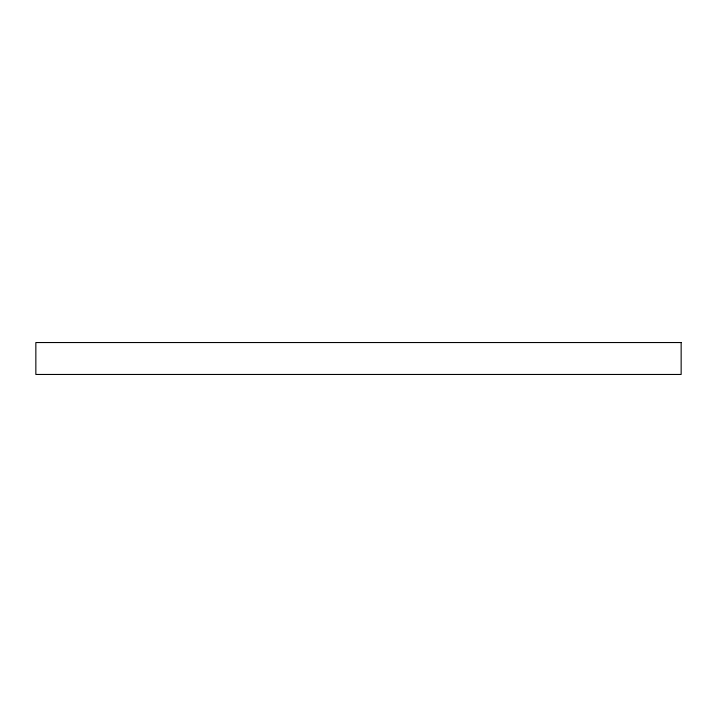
<?xml version="1.0" encoding="UTF-8"?>
<svg xmlns="http://www.w3.org/2000/svg" width="717" height="717" viewBox="0 0 717 717"><rect width="100%" height="100%" fill="white"/><g stroke="black" fill="none" stroke-linecap="round" stroke-linejoin="round"><path stroke-width="1.08" d="M681.15 342.538L35.85 342.538L35.85 374.462L681.15 374.462L681.15 342.538"/></g></svg>
